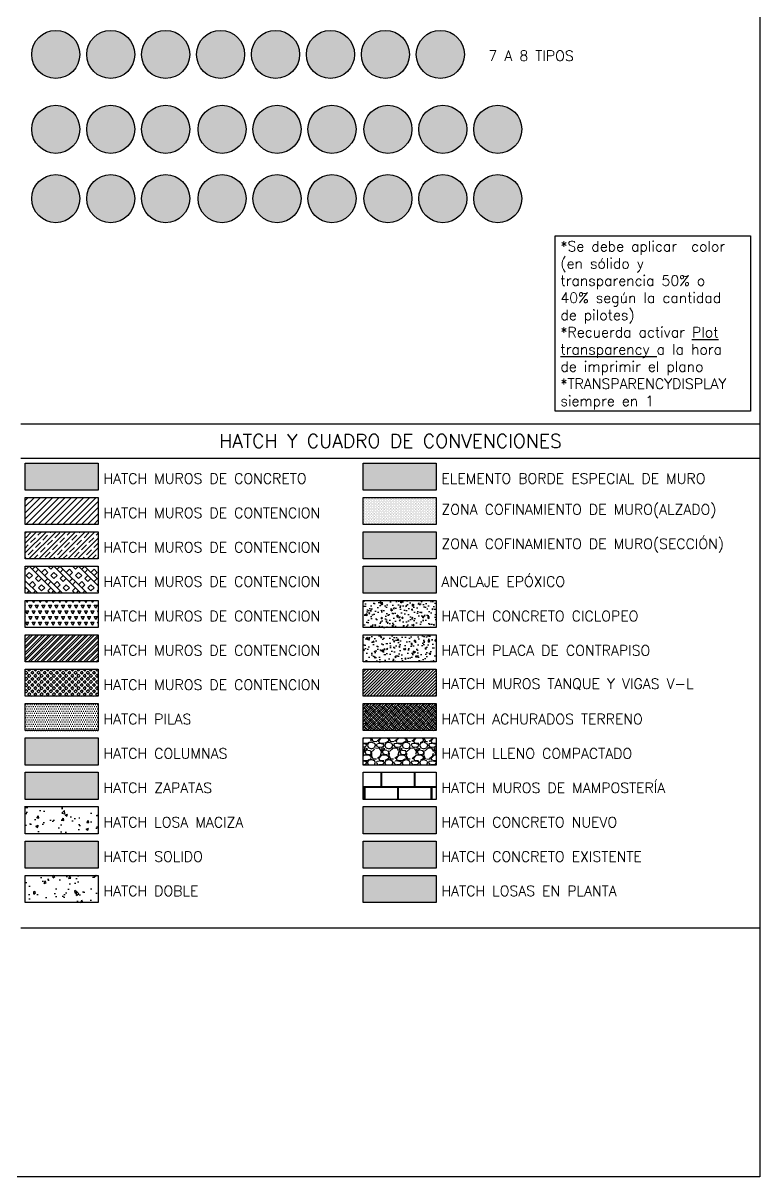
# Model space of a CAD drawing. Header units: millimetres. Extents: x -99999999 to 100000000, y -41 to 20.
# Drawn here: x -25.67 to -14.94, y -32.47 to -15.68 of the extents above; entities that cross this region are included whole.
import ezdxf

# ---------------------------------------------------------------- set-up
doc = ezdxf.new("R2010")
doc.units = ezdxf.units.MM
doc.header["$LTSCALE"] = 0.01
for name, color, linetype in [('FC_BORDES', 4, 'Continuous'), ('FC_HATCH 252', 252, 'Continuous'), ('FC_HATCH 253', 253, 'Continuous'), ('FC_HATCH 254', 254, 'Continuous'), ('FC_HATCH COLUMNAS', 253, 'Continuous'), ('FC_HATCH MUROS', 253, 'Continuous'), ('FC_HATCH ZAPATAS', 254, 'Continuous'), ('FC_PILOTES', 150, 'Continuous'), ('FC_R-80', 11, 'Continuous')]:
    doc.layers.add(name, color=color, linetype=linetype)
doc.styles.add('FC_TEXT1', font='romans.shx')
pattern_1 = [(94.99999999999994, (-35.08061791066439, -32.46792767144007), (0.1400946503457718, 0.1175533794048302), [0.01905, -0.20955]), (40.00000000000002, (-35.08061791066439, -32.46792767144007), (-0.1600184531424416, 0.1101767285788195), [0.01524, -0.16764058417]), (145.4514447, (-35.06894339350568, -32.45813158839533), (-0.01992379762965982, 0.2277301021368535), [0.0161900088, -0.1780902446]), (91.18419999999993, (-35.11653893514868, -32.43200664695579), (0.2214102432304705, 0.1619534128742705), [0.02857499999999999, -0.3143249999999999]), (141.63555761, (-35.09808811506446, -32.41851052408735), (-0.00708661747621861, 0.3428267636152945), [0.02428502314, -0.26713560816]), (36.18415117000001, (-35.11653893514868, -32.43200664695579), (-0.007086617458072181, 0.3428267636162032), [0.02285996707, -0.25145973192]), (66, (-35.08959816678547, -32.42302639083472), (0.1795199793093499, 0.03489514907439818), [0.01904999999999998, -0.2095499999999999]), (11.00000000000003, (-35.08959816678547, -32.42302639083472), (-0.08653992652234557, 0.1739411931937545), [0.01524, -0.16764]), (116.451445, (-35.07463816847764, -32.42011846178538), (0.09298005187572972, 0.2088363427013336), [0.0161900088, -0.1780899376]), (82.50000000000001, (-35.08061791066439, -32.46792767144007), (-0.05760546906781041, 0.06197341367358699), [0, -0.1656079999999999, 0, -0.1701799999999999, 0, -0.1682749999999999]), (52.49999999999999, (-35.08061791066439, -32.46792767144007), (-0.02358972731942487, 0.1180870002746923), [0, -0.09702799999999999, 0, -0.161798, 0, -0.06413500000000001]), (12.5, (-35.12066985296436, -32.50797961374003), (0.09992786303251577, 0.0918261955827136), [0, -0.0635, 0, -0.19812, 0, -0.26289]), (2.499999999999997, (-35.1386303652065, -32.52594012598217), (0.08676390441821674, 0.1227223928811142), [0, -0.08255, 0, -0.131572, 0, -0.18669])]

msp = doc.modelspace()

# ---------------------------------------------------------------- hatches: boundary and pattern name
at = {"layer": 'FC_HATCH 252'}
h = msp.add_hatch(dxfattribs=at)
h.set_pattern_fill('DOTS', color=256, scale=0.01, angle=45)
h.set_pattern_definition([(45, (-35.08061791066439, -32.46792767144007), (-0.005612660075668221, 0.01683798022700466), [0, -0.015875])])
h.paths.add_polyline_path([(-20.72081095220788, -22.58060336899719), (-19.65825930974538, -22.58060336899719), (-19.65825930974538, -22.97472861085709), (-20.72081095220788, -22.97472861085709)])
h = msp.add_hatch(dxfattribs=at)
h.set_pattern_fill('DOTS', color=256, scale=0.004)
h.set_pattern_definition([(0, (-35.08061791066439, -32.46792767144007), (0.003175, 0.00635), [0, -0.00635])])
h.paths.add_polyline_path([(-20.72081095220788, -23.08060336899719), (-19.65825930974538, -23.08060336899719), (-19.65825930974538, -23.47472861085709), (-20.72081095220788, -23.47472861085709)])
h = msp.add_hatch(dxfattribs=at)
h.set_pattern_fill('AR-CONC', color=256, scale=0.001, angle=45, style=0)
h.set_pattern_definition(pattern_1)
h.paths.add_polyline_path([(-20.72081095220788, -24.08060336899718), (-19.65825930974538, -24.08060336899718), (-19.65825930974538, -24.47472861085709), (-20.72081095220788, -24.47472861085709)])
h = msp.add_hatch(dxfattribs=at)
h.set_pattern_fill('AR-CONC', color=256, scale=0.001, angle=45)
h.set_pattern_definition(pattern_1)
h.paths.add_polyline_path([(-20.72081095220788, -24.58060336899718), (-19.65825930974538, -24.58060336899718), (-19.65825930974538, -24.9747286108571), (-20.72081095220788, -24.9747286108571)])
at = {"layer": 'FC_HATCH 252', "ltscale": 1.5}
h = msp.add_hatch(dxfattribs=at)
h.set_pattern_fill('DOTS', color=256, scale=0.02)
h.set_pattern_definition([(0, (-35.08061791066439, -35.46792767144007), (0.015875, 0.03175), [0, -0.03175])])
h.paths.add_polyline_path([(-25.64265359578793, -25.5806033689972), (-24.58010195332543, -25.5806033689972), (-24.58010195332543, -25.9747286108571), (-25.64265359578793, -25.9747286108571)])
at = {"layer": 'FC_HATCH 252'}
h = msp.add_hatch(dxfattribs=at)
h.set_pattern_fill('AR-CONC', color=256, scale=0.002, angle=45, style=0)
h.set_pattern_definition([(94.99999999999994, (-35.08061791066439, -32.46792767144007), (0.2801893006915436, 0.2351067588096604), [0.03809999999999999, -0.4191]), (40.00000000000002, (-35.08061791066439, -32.46792767144007), (-0.3200369062848832, 0.2203534571576389), [0.03048, -0.33528116834]), (145.4514447, (-35.05726887634697, -32.44833550535059), (-0.03984759525931963, 0.455460204273707), [0.03238001760000001, -0.3561804892]), (91.18419999999993, (-35.15245995963296, -32.39608562247151), (0.442820486460941, 0.323906825748541), [0.05714999999999998, -0.6286499999999997]), (141.63555761, (-35.11555831946452, -32.36909337673463), (-0.01417323495243722, 0.685653527230589), [0.04857004628, -0.53427121632]), (36.18415117000001, (-35.15245995963296, -32.39608562247151), (-0.01417323491614436, 0.6856535272324065), [0.04571993414, -0.50291946384]), (66, (-35.09857842290653, -32.37812511022938), (0.3590399586186999, 0.06979029814879636), [0.03809999999999997, -0.4190999999999998]), (11.00000000000003, (-35.09857842290653, -32.37812511022938), (-0.1730798530446911, 0.3478823863875091), [0.03048, -0.33528]), (116.451445, (-35.06865842629089, -32.37230925213069), (0.1859601037514594, 0.4176726854026671), [0.03238001760000001, -0.3561798752]), (82.50000000000001, (-35.08061791066439, -32.46792767144007), (-0.1152109381356208, 0.123946827347174), [0, -0.3312159999999997, 0, -0.3403599999999997, 0, -0.3365499999999997]), (52.49999999999999, (-35.08061791066439, -32.46792767144007), (-0.04717945463884973, 0.2361740005493846), [0, -0.194056, 0, -0.323596, 0, -0.12827]), (12.5, (-35.16072179526433, -32.54803155604), (0.1998557260650315, 0.1836523911654272), [0, -0.127, 0, -0.39624, 0, -0.52578]), (2.499999999999997, (-35.19664281974861, -32.58395258052428), (0.1735278088364335, 0.2454447857622284), [0, -0.1651, 0, -0.263144, 0, -0.37338])])
h.paths.add_polyline_path([(-25.64265359578793, -28.08060336899719), (-24.58010195332543, -28.08060336899719), (-24.58010195332543, -28.4747286108571), (-25.64265359578793, -28.4747286108571)])
at = {"layer": 'FC_HATCH 253', "ltscale": 0.6, "transparency": 33554559}
h = msp.add_hatch(color=30, dxfattribs=at)
edge = h.paths.add_edge_path()
edge.add_arc((-25.19759081699134, -16.1357505773711), 0.35, 0, 360)
at = {"layer": 'FC_HATCH 253', "ltscale": 0.6, "true_color": 0x929890, "transparency": 33554559}
h = msp.add_hatch(color=252, dxfattribs=at)
h.dxf.hatch_style = 1
edge = h.paths.add_edge_path()
edge.add_arc((-24.39759081699135, -16.1357505773711), 0.35, 0, 360)
at = {"layer": 'FC_HATCH 253', "ltscale": 0.6, "true_color": 0x5bd6ca, "transparency": 33554559}
h = msp.add_hatch(color=133, dxfattribs=at)
h.dxf.hatch_style = 1
edge = h.paths.add_edge_path()
edge.add_arc((-23.59759081699134, -16.1357505773711), 0.35, 0, 360)
at = {"layer": 'FC_HATCH 253', "ltscale": 0.6, "true_color": 0x0067b0, "transparency": 33554559}
h = msp.add_hatch(color=144, dxfattribs=at)
h.dxf.hatch_style = 1
edge = h.paths.add_edge_path()
edge.add_arc((-22.79759081699134, -16.1357505773711), 0.35, 0, 360)
at = {"layer": 'FC_HATCH 253', "ltscale": 0.6, "true_color": 0xffea2e, "transparency": 33554559}
h = msp.add_hatch(color=2, dxfattribs=at)
h.dxf.hatch_style = 1
edge = h.paths.add_edge_path()
edge.add_arc((-21.99759081699134, -16.1357505773711), 0.35, 0, 360)
at = {"layer": 'FC_HATCH 253', "ltscale": 0.6, "true_color": 0xff524e, "transparency": 33554559}
h = msp.add_hatch(color=13, dxfattribs=at)
h.dxf.hatch_style = 1
edge = h.paths.add_edge_path()
edge.add_arc((-21.19759081699133, -16.13575057737111), 0.35, 0, 360)
at = {"layer": 'FC_HATCH 253', "ltscale": 0.6, "true_color": 0xd0008a, "transparency": 33554559}
h = msp.add_hatch(color=222, dxfattribs=at)
h.dxf.hatch_style = 1
edge = h.paths.add_edge_path()
edge.add_arc((-20.39759081699133, -16.13575057737111), 0.3500000000001801, 0, 360)
at = {"layer": 'FC_HATCH 253', "ltscale": 0.6, "true_color": 0x00ba47, "transparency": 33554559}
h = msp.add_hatch(color=102, dxfattribs=at)
h.dxf.hatch_style = 1
edge = h.paths.add_edge_path()
edge.add_arc((-19.59759081699132, -16.13575057737111), 0.35, 0, 360)
at = {"layer": 'FC_HATCH 253', "ltscale": 0.6, "true_color": 0xfe5000, "transparency": 33554559}
h = msp.add_hatch(color=20, dxfattribs=at)
h.dxf.hatch_style = 1
edge = h.paths.add_edge_path()
edge.add_arc((-25.19759081699134, -17.22524948071313), 0.35, 0, 360)
at = {"layer": 'FC_HATCH 253', "ltscale": 0.6, "true_color": 0xdb887d, "transparency": 33554559}
h = msp.add_hatch(color=23, dxfattribs=at)
h.dxf.hatch_style = 1
edge = h.paths.add_edge_path()
edge.add_arc((-24.39759081699135, -17.22524948071313), 0.35, 0, 360)
at = {"layer": 'FC_HATCH 253', "ltscale": 0.6, "true_color": 0xbe484f, "transparency": 33554559}
h = msp.add_hatch(color=15, dxfattribs=at)
h.dxf.hatch_style = 1
edge = h.paths.add_edge_path()
edge.add_arc((-23.59759081699135, -17.22524948071313), 0.35, 0, 360)
at = {"layer": 'FC_HATCH 253', "ltscale": 0.6, "true_color": 0xcbcec7, "transparency": 33554559}
h = msp.add_hatch(color=9, dxfattribs=at)
h.dxf.hatch_style = 1
edge = h.paths.add_edge_path()
edge.add_arc((-22.77559665314477, -17.22524948071313), 0.35, 0, 360)
at = {"layer": 'FC_HATCH 253', "ltscale": 0.6, "true_color": 0x929890, "transparency": 33554559}
h = msp.add_hatch(color=252, dxfattribs=at)
h.dxf.hatch_style = 1
edge = h.paths.add_edge_path()
edge.add_arc((-21.97559665314478, -17.22524948071313), 0.35, 0, 360)
at = {"layer": 'FC_HATCH 253', "ltscale": 0.6, "true_color": 0x6d7979, "transparency": 33554559}
h = msp.add_hatch(color=8, dxfattribs=at)
h.dxf.hatch_style = 1
edge = h.paths.add_edge_path()
edge.add_arc((-21.17559665314477, -17.22524948071313), 0.35, 0, 360)
at = {"layer": 'FC_HATCH 253', "ltscale": 0.6, "true_color": 0xba93df, "transparency": 33554559}
h = msp.add_hatch(color=191, dxfattribs=at)
h.dxf.hatch_style = 1
edge = h.paths.add_edge_path()
edge.add_arc((-20.36121660626271, -17.22524948071313), 0.35, 0, 360)
at = {"layer": 'FC_HATCH 253', "ltscale": 0.6, "true_color": 0xa3c57a, "transparency": 33554559}
h = msp.add_hatch(color=73, dxfattribs=at)
h.dxf.hatch_style = 1
edge = h.paths.add_edge_path()
edge.add_arc((-19.56121660626271, -17.22524948071313), 0.35, 0, 360)
at = {"layer": 'FC_HATCH 253', "ltscale": 0.6, "true_color": 0x549e58, "transparency": 33554559}
h = msp.add_hatch(color=105, dxfattribs=at)
h.dxf.hatch_style = 1
edge = h.paths.add_edge_path()
edge.add_arc((-18.76121660626271, -17.22524948071313), 0.35, 0, 360)
at = {"layer": 'FC_HATCH 253', "ltscale": 0.6, "true_color": 0x7758b3, "transparency": 33554559}
h = msp.add_hatch(color=195, dxfattribs=at)
h.dxf.hatch_style = 1
edge = h.paths.add_edge_path()
edge.add_arc((-25.19759081699134, -18.23388561390878), 0.35, 0, 360)
at = {"layer": 'FC_HATCH 253', "ltscale": 0.6, "true_color": 0xf541b7, "transparency": 33554559}
h = msp.add_hatch(color=223, dxfattribs=at)
h.dxf.hatch_style = 1
edge = h.paths.add_edge_path()
edge.add_arc((-24.39759081699135, -18.23388561390878), 0.35, 0, 360)
at = {"layer": 'FC_HATCH 253', "ltscale": 0.6, "true_color": 0x7f4031, "transparency": 33554559}
h = msp.add_hatch(color=17, dxfattribs=at)
h.dxf.hatch_style = 1
edge = h.paths.add_edge_path()
edge.add_arc((-23.59759081699135, -18.23388561390878), 0.35, 0, 360)
at = {"layer": 'FC_HATCH 253', "ltscale": 0.6, "true_color": 0xff8767, "transparency": 33554585}
h = msp.add_hatch(color=11, dxfattribs=at)
h.dxf.hatch_style = 1
edge = h.paths.add_edge_path()
edge.add_arc((-22.77559665314477, -18.23388561390878), 0.35, 0, 360)
at = {"layer": 'FC_HATCH 253', "ltscale": 0.6, "true_color": 0x6cd1ef, "transparency": 33554585}
h = msp.add_hatch(color=141, dxfattribs=at)
h.dxf.hatch_style = 1
edge = h.paths.add_edge_path()
edge.add_arc((-21.97559665314478, -18.23388561390878), 0.35, 0, 360)
at = {"layer": 'FC_HATCH 253', "ltscale": 0.6, "true_color": 0x63d05a, "transparency": 33554585}
h = msp.add_hatch(color=93, dxfattribs=at)
h.dxf.hatch_style = 1
edge = h.paths.add_edge_path()
edge.add_arc((-21.17559665314477, -18.23388561390878), 0.35, 0, 360)
at = {"layer": 'FC_HATCH 253', "ltscale": 0.6, "true_color": 0xf8aadd, "transparency": 33554585}
h = msp.add_hatch(color=221, dxfattribs=at)
h.dxf.hatch_style = 1
edge = h.paths.add_edge_path()
edge.add_arc((-20.36121660626271, -18.23388561390878), 0.35, 0, 360)
at = {"layer": 'FC_HATCH 253', "ltscale": 0.6, "true_color": 0xff2d21, "transparency": 33554585}
h = msp.add_hatch(color=20, dxfattribs=at)
h.dxf.hatch_style = 1
edge = h.paths.add_edge_path()
edge.add_arc((-19.56121660626273, -18.23388561390878), 0.35, 0, 360)
at = {"layer": 'FC_HATCH 253', "ltscale": 0.6, "true_color": 0xe4e83b, "transparency": 33554585}
h = msp.add_hatch(color=53, dxfattribs=at)
h.dxf.hatch_style = 1
edge = h.paths.add_edge_path()
edge.add_arc((-18.76121660626271, -18.23388561390878), 0.35, 0, 360)
at = {"layer": 'FC_HATCH 253'}
h = msp.add_hatch(dxfattribs=at)
h.set_pattern_fill('ANSI31', color=256, scale=0.02)
h.set_pattern_definition([(44.99999999999999, (-63.85304182203692, -28.50605624344894), (-0.04490128060535, 0.04490128060535), [])])
h.paths.add_polyline_path([(-25.64265359578793, -22.5806033689972), (-24.58010195332543, -22.5806033689972), (-24.58010195332543, -22.9747286108571), (-25.64265359578793, -22.9747286108571)])
h = msp.add_hatch(dxfattribs=at)
h.set_pattern_fill('JIS_STN_1E', color=256, scale=0.1, angle=1.27e-14)
h.set_pattern_definition([(44.99999999999999, (-63.85304182203692, -28.50605624344894), (-0.07071067811865, 0.07071067811865), []), (44.99999999999999, (-63.78254182203694, -28.50605624344894), (-0.07071067811865, 0.07071067811865), [0.1, -0.05])])
h.paths.add_polyline_path([(-25.64265359578793, -23.08060336899719), (-24.58010195332543, -23.08060336899719), (-24.58010195332543, -23.4747286108571), (-25.64265359578793, -23.4747286108571)])
h = msp.add_hatch(dxfattribs=at)
h.set_pattern_fill('BOX', color=256, scale=0.01, angle=45)
h.set_pattern_definition([(135, (-35.28226270265784, -41.18398178839011), (-0.1796051224213831, -0.179605122421383), []), (135, (-35.23736142205249, -41.13908050778477), (-0.1796051224213831, -0.179605122421383), []), (45, (-35.28226270265784, -41.18398178839011), (-0.179605122421383, 0.1796051224213831), [-0.0635, 0.0635]), (45, (-35.32716398326318, -41.13908050778477), (-0.179605122421383, 0.1796051224213831), [-0.0635, 0.0635]), (45, (-35.37206526386853, -41.09417922717942), (-0.179605122421383, 0.1796051224213831), [0.0635, -0.0635]), (45, (-35.41696654447387, -41.04927794657408), (-0.179605122421383, 0.1796051224213831), [0.0635, -0.0635]), (135, (-35.19246014144715, -41.09417922717942), (-0.1796051224213831, -0.179605122421383), [0.0635, -0.0635]), (135, (-35.14755886084181, -41.04927794657408), (-0.1796051224213831, -0.179605122421383), [0.0635, -0.0635])])
h.paths.add_polyline_path([(-25.64265359578793, -23.58060336899719), (-24.58010195332543, -23.58060336899719), (-24.58010195332543, -23.9747286108571), (-25.64265359578793, -23.9747286108571)])
h = msp.add_hatch(dxfattribs=at)
h.set_pattern_fill('DOTS', color=256, scale=0.005)
h.set_pattern_definition([(0, (-35.08061791066439, -32.46792767144007), (0.00396875, 0.0079375), [0, -0.0079375])])
h.paths.add_polyline_path([(-20.72081095220788, -23.58060336899718), (-19.65825930974538, -23.58060336899718), (-19.65825930974538, -23.97472861085709), (-20.72081095220788, -23.97472861085709)])
h = msp.add_hatch(dxfattribs=at)
h.set_pattern_fill('TRIANG', color=256, scale=0.01)
h.set_pattern_definition([(59.99999999999999, (-35.28226270265784, -41.18398178839011), (-0.04762499990779619, 0.0824889196572339), [0.047625, -0.047625]), (120, (-35.28226270265784, -41.18398178839011), (-0.0952499999077962, 5.323391505385189e-11), [0.04762499999999994, -0.04762499999999994]), (0, (-35.30607520265784, -41.14273732858811), (0.047625, 0.082488919604), [0.047625, -0.047625])])
h.paths.add_polyline_path([(-25.64265359578793, -24.08060336899719), (-24.58010195332543, -24.08060336899719), (-24.58010195332543, -24.4747286108571), (-25.64265359578793, -24.4747286108571)])
h = msp.add_hatch(dxfattribs=at)
h.set_pattern_fill('STEEL', color=256, scale=0.02)
h.set_pattern_definition([(44.99999999999999, (-63.85304182203692, -28.50605624344894), (-0.04490128060535, 0.04490128060535), []), (44.99999999999999, (-63.85304182203692, -28.47430624344894), (-0.04490128060535, 0.04490128060535), [])])
h.paths.add_polyline_path([(-25.64265359578793, -24.5806033689972), (-24.58010195332543, -24.5806033689972), (-24.58010195332543, -24.97472861085711), (-25.64265359578793, -24.97472861085711)])
h = msp.add_hatch(dxfattribs=at)
h.set_pattern_fill('SQUARE', color=256, scale=0.01, angle=45)
h.set_pattern_definition([(45, (-35.28226270265784, -41.18398178839011), (-0.02245064030267288, 0.02245064030267288), [0.03175, -0.03175]), (135, (-35.28226270265784, -41.18398178839011), (-0.02245064030267288, -0.02245064030267288), [0.03175, -0.03175])])
h.paths.add_polyline_path([(-25.64265359578793, -25.0806033689972), (-24.58010195332543, -25.0806033689972), (-24.58010195332543, -25.47472861085711), (-25.64265359578793, -25.47472861085711)])
h = msp.add_hatch(dxfattribs=at)
h.set_pattern_fill('ANSI31', color=256, scale=0.01)
h.set_pattern_definition([(45, (-35.08061791066439, -41.68398178839011), (-0.02245064030267288, 0.02245064030267288), [])])
h.paths.add_polyline_path([(-20.72081095220788, -25.08060336899719), (-19.65825930974538, -25.08060336899719), (-19.65825930974538, -25.4747286108571), (-20.72081095220788, -25.4747286108571)])
h = msp.add_hatch(dxfattribs=at)
h.set_pattern_fill('EARTH', color=256, scale=0.01, angle=45)
h.set_pattern_definition([(45, (-35.08061791066439, -32.46792767144007), (0, 0.08980256121069154), [0.0635, -0.0635]), (45, (-35.09745589089139, -32.45108969121306), (0, 0.08980256121069154), [0.0635, -0.0635]), (45, (-35.11429387111841, -32.43425171098605), (0, 0.08980256121069154), [0.0635, -0.0635]), (135, (-35.11429387111841, -32.42302639083472), (-0.08980256121069154, 0), [0.0635, -0.0635]), (135, (-35.09745589089139, -32.40618841060772), (-0.08980256121069154, 0), [0.0635, -0.0635]), (135, (-35.08061791066439, -32.38935043038071), (-0.08980256121069154, 0), [0.0635, -0.0635])])
h.paths.add_polyline_path([(-20.72081095220788, -25.58060336899719), (-19.65825930974538, -25.58060336899719), (-19.65825930974538, -25.9747286108571), (-20.72081095220788, -25.9747286108571)])
at = {"layer": 'FC_HATCH 253', "ltscale": 0.9}
h = msp.add_hatch(dxfattribs=at)
h.set_pattern_fill('GRAVEL', color=256, scale=0.01, style=0)
h.set_pattern_definition([(228.0127875, (-34.8977379106644, -41.42998178839011), (-2.032000000159581, -2.285999999858178), [0.034172144, -3.3830483639565]), (184.969741, (-34.92059791066439, -41.45538178839011), (3.04799999879405, 0.2540000144697924), [0.05864047199999995, -5.805404889352394]), (132.5104471, (-34.9790179106644, -41.46046178839011), (2.540000001072749, -2.793999999024596), [0.04134815200000001, -4.093472279409999]), (267.273689, (-35.07807791066438, -41.52396178839011), (0.2540000005319725, 5.079999999973313), [0.05340045199999996, -5.286643742573794]), (292.83365418, (-35.08061791066439, -41.5773017883901), (-1.270000000106341, 3.047999999955546), [0.05236336999999996, -5.183980774534394]), (357.2736889999999, (-35.0602979106644, -41.62556178839011), (-5.079999999973313, 0.2540000005319728), [0.05340045199999996, -5.286643742573794]), (37.69424047, (-35.0069579106644, -41.6281017883901), (-3.30199999985359, -2.540000000190041), [0.07061936599999999, -6.991311531424701]), (72.25532837, (-34.9510779106644, -41.5849217883901), (1.778000000477929, 5.587999999847885), [0.066671952, -6.6005256601905]), (121.42956562, (-34.9307579106644, -41.52142178839011), (-2.032000000288312, 3.301999999822602), [0.0535813, -5.304554569871201]), (175.2363583, (-34.95869791066439, -41.4757017883901), (2.793999999959953, -0.2540000004389256), [0.06117132799999996, -2.997393694999997]), (222.3974378, (-35.0196579106644, -41.4706217883901), (-3.047999999902466, -2.794000000106399), [0.07910779200000001, -7.8316772512177]), (138.81407483, (-34.8266179106644, -41.52650178839011), (-1.777999999893351, 1.524000000123918), [0.027000454, -2.6730565824344]), (171.4692344, (-34.8469379106644, -41.5087217883901), (3.302000000088966, -0.5079999994237343), [0.051368198, -5.085463899704]), (225, (-34.8977379106644, -41.5011017883901), (-3.552713678800501e-17, -0.2540000000000239), [0.035920934, -0.3232893108428]), (203.19859051, (-34.9155179106644, -41.4706217883901), (1.270000000034609, 0.5079999999109334), [0.01934413199999998, -1.915062236889398]), (291.80140949, (-34.93329791066439, -41.47824178839011), (-0.2540000000531496, 0.7619999999822872), [0.027356562, -1.340475299]), (30.96375653, (-34.9231379106644, -41.50364178839011), (0.7620000000186383, 0.5079999999721125), [0.04443196599999995, -1.436629815290999]), (161.56505118, (-34.88503791066439, -41.4807817883901), (0.5080000000132583, -0.2539999999733754), [0.032128714, -0.7710898116828]), (16.389540334, (-35.08061791066439, -41.47824178839011), (2.540000000000015, 0.7620000000000243), [0.04500880000000001, -4.455882667253901]), (70.34617594, (-35.03743791066439, -41.46554178839011), (-1.016000000092931, -2.793999999967041), [0.037759894, -3.73822156782]), (293.19859051, (-34.88503791066439, -41.42998178839011), (-0.5079999999113263, 1.270000000035528), [0.03868800999999995, -1.895718358889398]), (343.6104596700001, (-34.8697979106644, -41.46554178839011), (-2.540000000053229, 0.761999999822286), [0.04500879999999996, -4.455882667253994]), (339.44395478, (-35.08061791066439, -41.63572178839011), (-1.269999999999986, 0.508000000000021), [0.04340351999999995, -2.126773431310597]), (294.7751406, (-35.0399779106644, -41.65096178839011), (-1.270000001511693, 2.793999999312726), [0.036367212, -3.600359338072]), (66.80140949, (-34.88249791066439, -41.68398178839011), (0.5079999999202298, 1.27000000003193), [0.03868801, -1.8957183588894]), (17.35402464, (-34.8672579106644, -41.64842178839011), (-3.301999999934302, -1.016000000213246), [0.04257827400000001, -4.21523759802]), (69.44395478, (-35.0069579106644, -41.68398178839011), (-0.508000000008846, -1.269999999996463), [0.02170176, -2.148475191310601]), (101.309932474, (-34.8977379106644, -41.68398178839011), (-0.25400000000004, 1.016000000000037), [0.01295146, -1.2821994964526]), (165.963756532, (-34.90027791066439, -41.6712817883901), (0.7619999999999513, -0.2539999999999865), [0.05236337000000001, -0.9949054589069001]), (186.00900596, (-34.9510779106644, -41.65858178839011), (2.539999999986537, 0.2540000001329353), [0.04852669999999995, -4.804136486333694]), (303.69006753, (-34.9231379106644, -41.52650178839011), (-0.2540000000352969, 0.5079999999823702), [0.036632388, -0.879177635968]), (353.15722659, (-34.9028179106644, -41.5569817883901), (4.318000000026569, -0.5079999997739394), [0.063955676, -6.331600906503099]), (60.9453959, (-34.8393179106644, -41.56460178839011), (-1.016000000027969, -1.777999999984025), [0.026150824, -2.588939231811]), (90, (-34.8266179106644, -41.54174178839011), (-0.254, 0.254), [0.01524, -0.23876]), (120.25643716, (-34.95615791066439, -41.65096178839011), (1.015999999875717, -1.77800000007098), [0.035286696, -3.49339407732]), (48.01278749999999, (-34.9739379106644, -41.62048178839011), (2.032000000167534, 2.285999999851021), [0.068344288, -3.3488762199565]), (0, (-34.92821791066439, -41.56968178839011), (0.254, 0.254), [0.06604, -0.18796]), (325.3048465, (-34.86217791066439, -41.56968178839011), (2.540000000962153, -1.777999998625458), [0.040160956, -3.975931672414]), (254.0546040999999, (-34.82915791066439, -41.59254178839011), (-0.2539999999822557, -1.016000000004475), [0.03698290799999999, -1.8121650038772]), (207.64597536, (-34.8393179106644, -41.6281017883901), (-4.826000000177335, -2.539999999663075), [0.06021450999999995, -5.961246442293794]), (175.42607874, (-34.89265791066439, -41.65604178839011), (-3.301999999999883, 0.2539999999999478), [0.063702946, -6.306584645624])])
h.paths.add_polyline_path([(-20.72081095220788, -26.08060336899719), (-19.65825930974538, -26.08060336899719), (-19.65825930974538, -26.4747286108571), (-20.72081095220788, -26.4747286108571)])
at = {"layer": 'FC_HATCH 253'}
h = msp.add_hatch(dxfattribs=at)
h.set_pattern_fill('AR-B816C', color=256, scale=0.0012)
h.set_pattern_definition([(0, (-35.08061791066439, -41.1839817883901), (0.24384, 0.24384), [0.47625, -0.01143]), (0, (-35.3244579106644, -41.1725517883901), (0.24384, 0.24384), [0.47625, -0.01143]), (90, (-35.08061791066439, -41.1839817883901), (-0.24384, 0.24384), [-0.25527, 0.23241]), (90, (-35.09204791066438, -41.1839817883901), (-0.24384, 0.24384), [-0.25527, 0.23241])])
h.paths.add_polyline_path([(-20.72081095220788, -26.58060336899718), (-19.65825930974538, -26.58060336899718), (-19.65825930974538, -26.97472861085709), (-20.72081095220788, -26.97472861085709)])
h = msp.add_hatch(dxfattribs=at)
h.set_pattern_fill('AR-CONC', color=256, scale=0.002, style=0)
h.set_pattern_definition([(49.99999999999999, (-25.11137777455668, -27.27766598992714), (0.364369337992008, -0.03187817107780617), [0.0381, -0.4191]), (355, (-25.11137777455668, -27.27766598992714), (-0.07048684284993868, 0.3821136904780703), [0.03048, -0.33528116834]), (100.4514447, (-25.08101376055668, -27.28032249692714), (0.2938824941807066, 0.3502355038243902), [0.03238001759999999, -0.3561804891999999]), (46.18420000000001, (-25.11137777455668, -27.17606598992715), (0.5421580817842598, -0.0840846558654543), [0.05715, -0.62865]), (96.63555760999994, (-25.06619797455668, -27.18307298992714), (0.474808268103006, 0.4948522491954431), [0.04857004628, -0.53427121632]), (351.1841511700001, (-25.11137777455668, -27.17606598992715), (0.4748082681299541, 0.4948522491710653), [0.04571993414, -0.50291946384]), (21, (-25.06057777455668, -27.20146598992714), (0.303228782538265, -0.2045303963741752), [0.0381, -0.4191]), (326.0000000000001, (-25.06057777455668, -27.20146598992714), (0.1236040566952941, 0.3683759322446385), [0.03048, -0.33528]), (71.45144499999999, (-25.03530870935668, -27.21851018972714), (0.4268328385574323, 0.1638455377718105), [0.03238001760000001, -0.3561798752]), (37.50000000000001, (-25.11137777455668, -27.27766598992714), (0.006177206501183633, 0.1691100777463062), [0, -0.331216, 0, -0.34036, 0, -0.33655]), (7.499999999999999, (-25.11137777455668, -27.27766598992714), (0.1336393250206115, 0.200361149636239), [0, -0.194056, 0, -0.323596, 0, -0.12827]), (327.5, (-25.22466177455667, -27.27766598992714), (0.2711811903337428, -0.01145748798534689), [0, -0.127, 0, -0.39624, 0, -0.52578]), (317.5, (-25.27546177455668, -27.27766598992714), (0.2962583627720361, 0.05085298206666606), [0, -0.1651, 0, -0.263144, 0, -0.37338])])
h.paths.add_polyline_path([(-25.64265359578793, -27.08060336899718), (-24.58010195332543, -27.08060336899718), (-24.58010195332543, -27.4747286108571), (-25.64265359578793, -27.4747286108571)])
h = msp.add_hatch(color=256, dxfattribs=at)
h.dxf.hatch_style = 1
h.paths.add_polyline_path([(-20.72081095220788, -27.58060336899718), (-19.65825930974538, -27.58060336899718), (-19.65825930974538, -27.97472861085709), (-20.72081095220788, -27.97472861085709)])
at = {"layer": 'FC_HATCH 254'}
h = msp.add_hatch(color=256, dxfattribs=at)
h.dxf.hatch_style = 1
h.paths.add_polyline_path([(-20.72081095220788, -27.08060336899718), (-19.65825930974538, -27.08060336899718), (-19.65825930974538, -27.47472861085709), (-20.72081095220788, -27.47472861085709)])
at = {"layer": 'FC_HATCH 254', "ltscale": 1.5}
h = msp.add_hatch(color=256, dxfattribs=at)
h.dxf.hatch_style = 1
h.paths.add_polyline_path([(-25.64265359578793, -27.58060336899719), (-24.58010195332543, -27.58060336899719), (-24.58010195332543, -27.9747286108571), (-25.64265359578793, -27.9747286108571)])
at = {"layer": 'FC_HATCH 254', "transparency": 33554521}
h = msp.add_hatch(color=256, dxfattribs=at)
h.dxf.hatch_style = 1
h.paths.add_polyline_path([(-20.72081095220788, -28.08060336899718), (-19.65825930974538, -28.08060336899718), (-19.65825930974538, -28.47472861085709), (-20.72081095220788, -28.47472861085709)])
at = {"layer": 'FC_HATCH COLUMNAS', "ltscale": 1.5}
h = msp.add_hatch(color=256, dxfattribs=at)
h.dxf.hatch_style = 1
h.paths.add_polyline_path([(-25.64265359578793, -26.08060336899719), (-24.58010195332543, -26.08060336899719), (-24.58010195332543, -26.4747286108571), (-25.64265359578793, -26.4747286108571)])
at = {"layer": 'FC_HATCH MUROS', "ltscale": 1.5}
h = msp.add_hatch(color=256, dxfattribs=at)
h.dxf.hatch_style = 1
h.paths.add_polyline_path([(-25.64265359578793, -22.08060336899719), (-24.58010195332543, -22.08060336899719), (-24.58010195332543, -22.4747286108571), (-25.64265359578793, -22.4747286108571)])
at = {"layer": 'FC_HATCH MUROS'}
h = msp.add_hatch(color=256, dxfattribs=at)
h.dxf.hatch_style = 1
h.paths.add_polyline_path([(-20.72081095220788, -22.08060336899719), (-19.65825930974538, -22.08060336899719), (-19.65825930974538, -22.4747286108571), (-20.72081095220788, -22.4747286108571)])
at = {"layer": 'FC_HATCH ZAPATAS', "ltscale": 1.5}
h = msp.add_hatch(color=256, dxfattribs=at)
h.dxf.hatch_style = 1
h.paths.add_polyline_path([(-25.64265359578793, -26.58060336899719), (-24.58010195332543, -26.58060336899719), (-24.58010195332543, -26.9747286108571), (-25.64265359578793, -26.9747286108571)])

# ---------------------------------------------------------------- linework, layer by layer
at = {"layer": 'FC_BORDES', "ltscale": 1.5}
msp.add_lwpolyline([(-35.08061791066435, 10.72934934217267), (-14.94352722291054, 10.72934934217267), (-14.94352722291058, -32.46792767144007), (-35.08061791066439, -32.46792767144007)], close=True, dxfattribs=at)
for points in [[(-25.70534072410953, -21.50935553396636), (-14.94352722291058, -21.50935553396636)], [(-25.70534072410953, -22.00935553396636), (-14.94352722291058, -22.00935553396636)], [(-25.70534072410953, -28.84551604084036), (-14.94352722291058, -28.84551604084036)]]:
    msp.add_lwpolyline(points, dxfattribs=at)
at = {"layer": 'FC_BORDES'}
for points in [[(-25.64265359578793, -22.08060336899719), (-24.58010195332543, -22.08060336899719), (-24.58010195332543, -22.4747286108571), (-25.64265359578793, -22.4747286108571)], [(-20.72081095220788, -22.08060336899719), (-19.65825930974538, -22.08060336899719), (-19.65825930974538, -22.4747286108571), (-20.72081095220788, -22.4747286108571)], [(-25.64265359578793, -22.5806033689972), (-24.58010195332543, -22.5806033689972), (-24.58010195332543, -22.9747286108571), (-25.64265359578793, -22.9747286108571)], [(-20.72081095220788, -22.58060336899719), (-19.65825930974538, -22.58060336899719), (-19.65825930974538, -22.97472861085709), (-20.72081095220788, -22.97472861085709)], [(-25.64265359578793, -23.08060336899719), (-24.58010195332543, -23.08060336899719), (-24.58010195332543, -23.4747286108571), (-25.64265359578793, -23.4747286108571)], [(-20.72081095220788, -23.08060336899719), (-19.65825930974538, -23.08060336899719), (-19.65825930974538, -23.47472861085709), (-20.72081095220788, -23.47472861085709)], [(-25.64265359578793, -23.58060336899719), (-24.58010195332543, -23.58060336899719), (-24.58010195332543, -23.9747286108571), (-25.64265359578793, -23.9747286108571)], [(-20.72081095220788, -23.58060336899718), (-19.65825930974538, -23.58060336899718), (-19.65825930974538, -23.97472861085709), (-20.72081095220788, -23.97472861085709)], [(-25.64265359578793, -24.08060336899719), (-24.58010195332543, -24.08060336899719), (-24.58010195332543, -24.4747286108571), (-25.64265359578793, -24.4747286108571)], [(-20.72081095220788, -24.08060336899718), (-19.65825930974538, -24.08060336899718), (-19.65825930974538, -24.47472861085709), (-20.72081095220788, -24.47472861085709)], [(-25.64265359578793, -24.5806033689972), (-24.58010195332543, -24.5806033689972), (-24.58010195332543, -24.97472861085711), (-25.64265359578793, -24.97472861085711)], [(-20.72081095220788, -24.58060336899718), (-19.65825930974538, -24.58060336899718), (-19.65825930974538, -24.9747286108571), (-20.72081095220788, -24.9747286108571)], [(-25.64265359578793, -25.0806033689972), (-24.58010195332543, -25.0806033689972), (-24.58010195332543, -25.47472861085711), (-25.64265359578793, -25.47472861085711)], [(-20.72081095220788, -25.08060336899719), (-19.65825930974538, -25.08060336899719), (-19.65825930974538, -25.4747286108571), (-20.72081095220788, -25.4747286108571)], [(-25.64265359578793, -25.5806033689972), (-24.58010195332543, -25.5806033689972), (-24.58010195332543, -25.9747286108571), (-25.64265359578793, -25.9747286108571)], [(-20.72081095220788, -25.58060336899719), (-19.65825930974538, -25.58060336899719), (-19.65825930974538, -25.9747286108571), (-20.72081095220788, -25.9747286108571)], [(-25.64265359578793, -26.08060336899719), (-24.58010195332543, -26.08060336899719), (-24.58010195332543, -26.4747286108571), (-25.64265359578793, -26.4747286108571)], [(-20.72081095220788, -26.08060336899719), (-19.65825930974538, -26.08060336899719), (-19.65825930974538, -26.4747286108571), (-20.72081095220788, -26.4747286108571)], [(-25.64265359578793, -26.58060336899719), (-24.58010195332543, -26.58060336899719), (-24.58010195332543, -26.9747286108571), (-25.64265359578793, -26.9747286108571)], [(-20.72081095220788, -26.58060336899718), (-19.65825930974538, -26.58060336899718), (-19.65825930974538, -26.97472861085709), (-20.72081095220788, -26.97472861085709)], [(-25.64265359578793, -27.08060336899718), (-24.58010195332543, -27.08060336899718), (-24.58010195332543, -27.4747286108571), (-25.64265359578793, -27.4747286108571)], [(-20.72081095220788, -27.08060336899718), (-19.65825930974538, -27.08060336899718), (-19.65825930974538, -27.47472861085709), (-20.72081095220788, -27.47472861085709)], [(-25.64265359578793, -27.58060336899719), (-24.58010195332543, -27.58060336899719), (-24.58010195332543, -27.9747286108571), (-25.64265359578793, -27.9747286108571)], [(-20.72081095220788, -27.58060336899718), (-19.65825930974538, -27.58060336899718), (-19.65825930974538, -27.97472861085709), (-20.72081095220788, -27.97472861085709)], [(-25.64265359578793, -28.08060336899719), (-24.58010195332543, -28.08060336899719), (-24.58010195332543, -28.4747286108571), (-25.64265359578793, -28.4747286108571)], [(-20.72081095220788, -28.08060336899718), (-19.65825930974538, -28.08060336899718), (-19.65825930974538, -28.47472861085709), (-20.72081095220788, -28.47472861085709)]]:
    msp.add_lwpolyline(points, close=True, dxfattribs=at)
at = {"layer": 'FC_PILOTES'}
for centre in [(-25.19759081699134, -16.1357505773711), (-24.39759081699135, -16.1357505773711), (-23.59759081699134, -16.1357505773711), (-22.79759081699134, -16.1357505773711), (-21.99759081699134, -16.1357505773711), (-21.19759081699133, -16.13575057737111), (-20.39759081699133, -16.13575057737111), (-19.59759081699132, -16.13575057737111), (-25.19759081699134, -17.22524948071313), (-24.39759081699135, -17.22524948071313), (-23.59759081699135, -17.22524948071313), (-22.77559665314477, -17.22524948071313), (-21.97559665314478, -17.22524948071313), (-21.17559665314477, -17.22524948071313), (-20.36121660626271, -17.22524948071313), (-19.56121660626271, -17.22524948071313), (-18.76121660626271, -17.22524948071313), (-25.19759081699134, -18.23388561390878), (-24.39759081699135, -18.23388561390878), (-23.59759081699135, -18.23388561390878), (-22.77559665314477, -18.23388561390878), (-21.97559665314478, -18.23388561390878), (-21.17559665314477, -18.23388561390878), (-20.36121660626271, -18.23388561390878), (-19.56121660626273, -18.23388561390878), (-18.76121660626271, -18.23388561390878)]:
    msp.add_circle(centre, 0.35, dxfattribs=at)

# ---------------------------------------------------------------- texts
at = {"layer": 'FC_R-80', "style": 'FC_TEXT1'}
for s, insert, char_height, attachment_point in [('7 A 8 TIPOS', (-18.8965402063336, -16.22996266486007), 0.15, 7), ('HATCH Y CUADRO DE CONVENCIONES', (-20.32443397351006, -21.75935553396636), 0.2, 5), ('HATCH MUROS DE CONCRETO', (-24.50331619544662, -22.38171883428532), 0.15, 7), ('ELEMENTO BORDE ESPECIAL DE MURO', (-19.58147355186657, -22.38171883428532), 0.15, 7), ('ZONA COFINAMIENTO DE MURO(ALZADO)', (-19.58147355186657, -22.88171883428531), 0.15, 7), ('HATCH MUROS DE CONTENCION', (-24.50331619544662, -22.88171883428532), 0.15, 7), ('ZONA COFINAMIENTO DE MURO(SECCIÓN)', (-19.58147355186657, -23.38171883428532), 0.15, 7), ('HATCH MUROS DE CONTENCION', (-24.50331619544662, -23.38171883428532), 0.15, 7), ('HATCH MUROS DE CONTENCION', (-24.50331619544662, -23.88171883428533), 0.15, 7), ('ANCLAJE EPÓXICO', (-19.58147355186657, -23.88171883428532), 0.15, 7), ('HATCH MUROS DE CONTENCION', (-24.50331619544662, -24.38171883428533), 0.15, 7), ('HATCH CONCRETO CICLOPEO', (-19.58147355186657, -24.38171883428532), 0.15, 7), ('HATCH MUROS DE CONTENCION', (-24.50331619544662, -24.88171883428532), 0.15, 7), ('HATCH PLACA DE CONTRAPISO', (-19.58147355186657, -24.88171883428532), 0.15, 7), ('HATCH MUROS DE CONTENCION', (-24.50331619544662, -25.38171883428532), 0.15, 7), ('HATCH MUROS TANQUE Y VIGAS V-L', (-19.58147355186657, -25.38171883428532), 0.15, 7), ('HATCH PILAS', (-24.50331619544662, -25.88171883428532), 0.15, 7), ('HATCH ACHURADOS TERRENO', (-19.58147355186657, -25.88171883428532), 0.15, 7), ('HATCH COLUMNAS', (-24.50331619544662, -26.38171883428532), 0.15, 7), ('HATCH LLENO COMPACTADO', (-19.58147355186657, -26.38171883428532), 0.15, 7), ('HATCH MUROS DE MAMPOSTERÍA', (-19.58147355186657, -26.88171883428532), 0.15, 7), ('HATCH ZAPATAS', (-24.50331619544662, -26.88171883428533), 0.15, 7), ('HATCH LOSA MACIZA', (-24.50331619544662, -27.38171883428533), 0.15, 7), ('HATCH CONCRETO NUEVO', (-19.58147355186657, -27.38171883428532), 0.15, 7), ('HATCH SOLIDO', (-24.50331619544662, -27.88171883428533), 0.15, 7), ('HATCH CONCRETO EXISTENTE', (-19.58147355186657, -27.88171883428532), 0.15, 7), ('HATCH DOBLE', (-24.50331619544662, -28.38171883428533), 0.15, 7), ('HATCH LOSAS EN PLANTA', (-19.58147355186657, -28.38171883428532), 0.15, 7)]:
    msp.add_mtext(s, dxfattribs=dict(at, insert=insert, char_height=char_height, attachment_point=attachment_point))
at = {"layer": 'FC_R-80', "insert": (-17.84883589332409, -21.30235431095951), "char_height": 0.15, "width": 2.694357142857142, "attachment_point": 7, "style": 'FC_TEXT1', "bg_fill": 16}
msp.add_mtext('*Se debe aplicar  color (en sólido y transparencia 50% o 40% según la cantidad de pilotes)\\P\\pt0;*Recuerda activar {\\LPlot transparency} a la hora de imprimir el plano\\P\\ptz;*TRANSPARENCYDISPLAY siempre en 1', dxfattribs=at)

doc.saveas('drawing.dxf')
